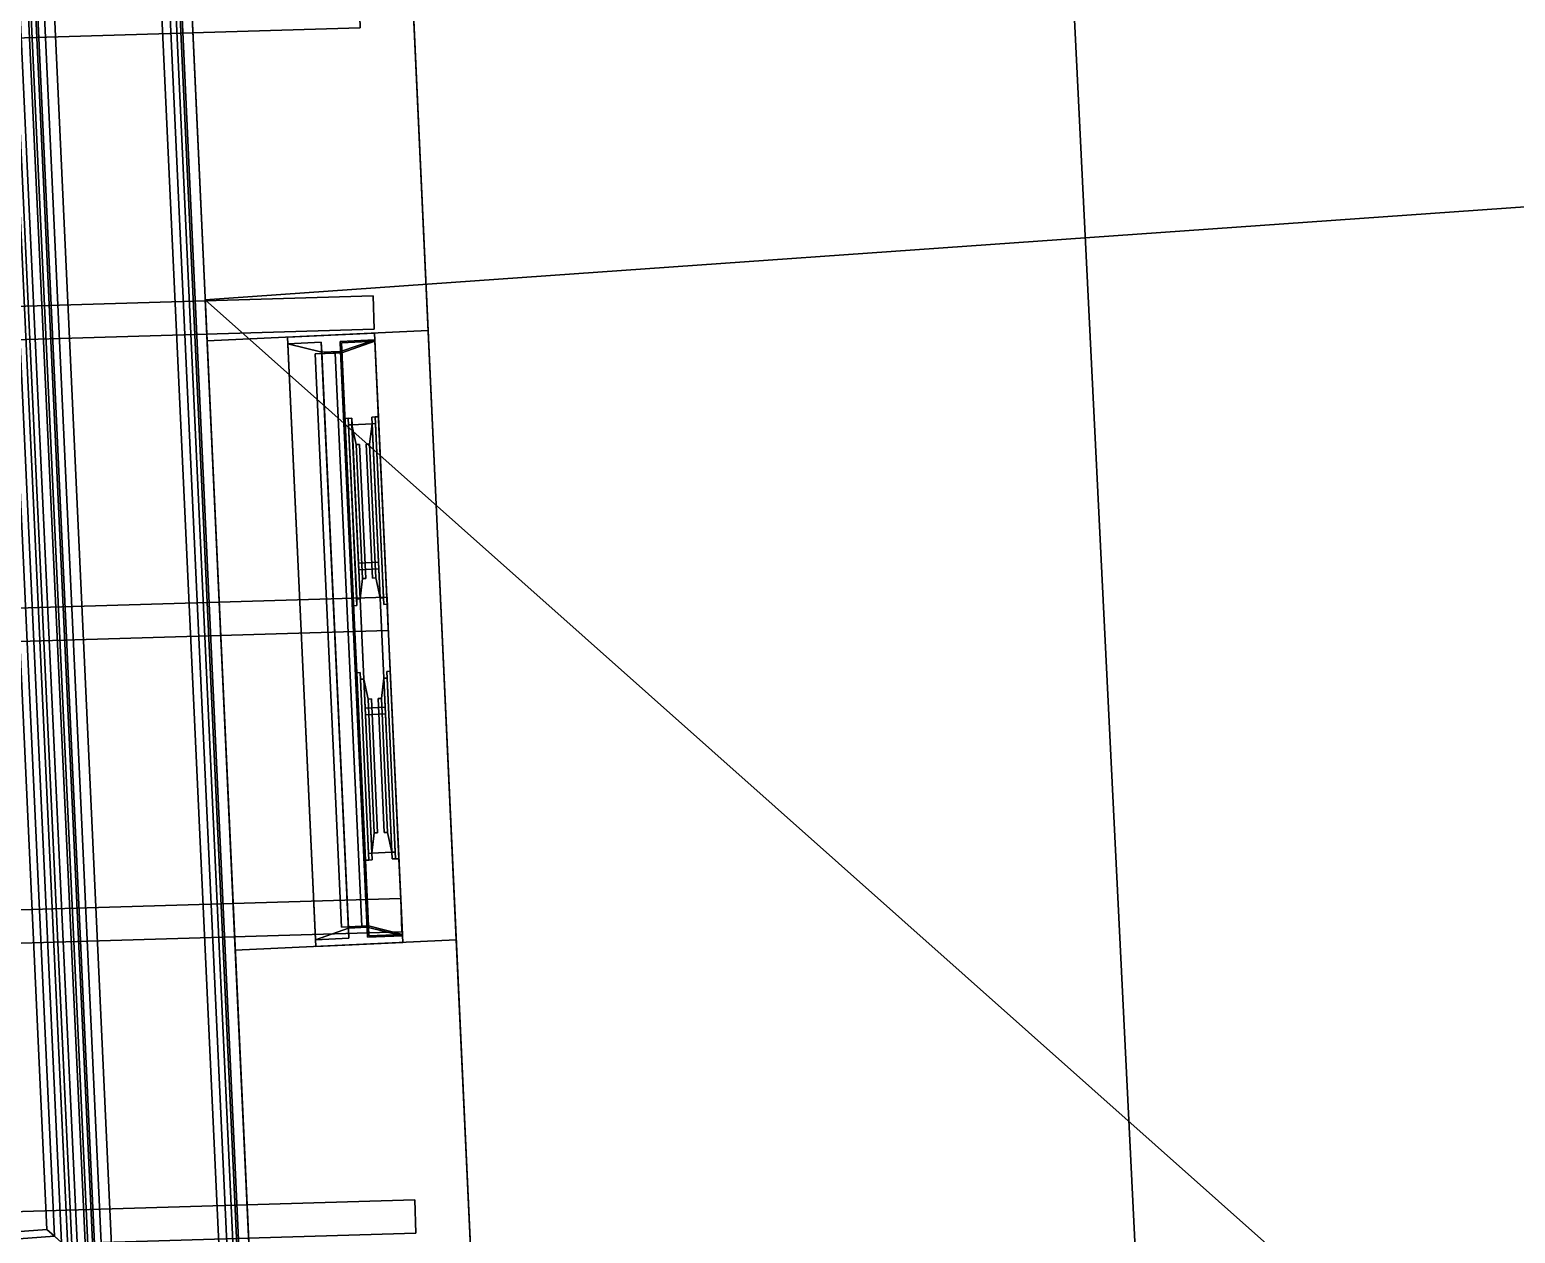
# Model space of a CAD drawing. Extents: x -0.3 to 25, y 0 to 31.3.
# Drawn here: x 16.321 to 18.537, y 4.201 to 5.997 of the extents above; entities that cross this region are included whole.
import ezdxf

# ---------------------------------------------------------------- set-up
doc = ezdxf.new("R2010")
doc.units = 0

# ---------------------------------------------------------------- blocks, each defined once
blk = doc.blocks.new('door_panelled')
mesh = blk.add_polyface()
corners = [(0.125, 0.2, 0.225), (0.125, 0.2, 0.62), (0.012, 0.2, 0.075), (0.125, 0.2, 1.895), (0.125, 0.2, 0.82), (0.125, 0.21, 0.82), (0.125, 0.21, 1.895), (0.012, 0.2, 2.068), (0.125, 0.205, 0.225), (0.125, 0.205, 0.62), (0.135, 0.21, 1.185), (0.135, 0.21, 1.53), (0.135, 0.205, 0.235), (0.135, 0.205, 0.61), (0.135, 0.21, 1.175), (0.135, 0.21, 1.54), (0.135, 0.21, 0.83), (0.135, 0.24, 1.53), (0.135, 0.24, 1.185), (0.125, 0.24, 0.82), (0.125, 0.24, 1.895), (0.135, 0.21, 1.885), (0.125, 0.25, 0.82), (0.125, 0.25, 1.895), (0.135, 0.24, 1.175), (0.012, 0.25, 2.068), (0.012, 0.25, 0.027), (0.125, 0.25, 0.62), (0.125, 0.25, 0.225), (0.125, 0.245, 0.62), (0.125, 0.245, 0.225), (0.135, 0.245, 0.61), (0.135, 0.245, 0.235), (0.01, 0.198, 0.025), (0.025, 0.198, 0.025), (0.01, 0.25, 0.025), (0.01, 0.25, 2.07), (0, 0.25), (0, 0.25, 2.08), (0.01, 0.198, 2.07), (0.025, 0.198, 2.055), (0, 0.12), (0, 0.12, 2.08), (0.01, 0.12, 0.025), (0.01, 0.12, 2.07), (0.01, 0.17, 0.025), (0.01, 0.17, 2.07), (0.025, 0.17, 0.025), (0.025, 0.17, 2.055), (0.012, 0.2, 0.027), (0.027, 0.2, 0.027), (0.027, 0.2, 0.075), (0.027, 0.16, 0.045), (0.027, 0.19, 0.075), (0.027, 0.16, 0.027)]
mesh.append_faces([[corners[k] for k in face] for face in [(0, 1, 2), (3, 4, 5, 6), (7, 2, 1, 4), (8, 9, 1, 0), (3, 7, 4), (6, 5, 10, 11), (12, 13, 9, 8), (14, 10, 5), (15, 6, 11), (16, 14, 5), (17, 18, 19, 20), (21, 6, 15), (20, 19, 22, 23), (18, 24, 19), (22, 25, 23), (26, 25, 22, 27), (28, 27, 29, 30), (28, 26, 27), (30, 29, 31, 32), (33, 34, 35), (36, 35, 37, 38), (39, 40, 34, 33), (35, 36, 39, 33), (38, 37, 41, 42), (41, 43, 44, 42), (45, 46, 44, 43), (47, 48, 46, 45), (45, 43, 47), (40, 48, 47, 34), (26, 2, 7, 25), (26, 49, 2), (49, 26, 50), (2, 49, 50, 51), (51, 50, 52, 53), (54, 52, 50)]])
mesh = blk.add_polyface()
corners = [(0.545, 0.215, 0.265), (0.545, 0.22, 0.265), (0.545, 0.22, 0.58), (0.545, 0.215, 0.58), (0.515, 0.21, 0.61), (0.515, 0.21, 0.235), (0.515, 0.205, 0.61), (0.515, 0.205, 0.235), (0.505, 0.205, 0.62), (0.505, 0.205, 0.225), (0.505, 0.2, 0.62), (0.505, 0.2, 0.225), (0.785, 0.21, 0.82), (0.125, 0.21, 0.82), (0.125, 0.2, 0.82), (0.785, 0.2, 0.82), (0.785, 0.2, 1.895), (0.125, 0.2, 1.895), (0.125, 0.21, 1.895), (0.785, 0.21, 1.895), (0.5583, 0.21, 0.83), (0.5583, 0.21, 1.175), (0.5583, 0.24, 1.175), (0.5583, 0.24, 0.83), (0.785, 0.25, 0.82), (0.125, 0.25, 0.82), (0.125, 0.24, 0.82), (0.785, 0.24, 0.82), (0.505, 0.25, 0.62), (0.405, 0.25, 0.62), (0.5583, 0.24, 1.54), (0.5583, 0.21, 1.54), (0.5583, 0.21, 1.885), (0.5583, 0.24, 1.885), (0.785, 0.24, 1.895), (0.125, 0.24, 1.895), (0.125, 0.25, 1.895), (0.785, 0.25, 1.895), (0.505, 0.25, 0.225), (0.505, 0.245, 0.62), (0.505, 0.245, 0.225), (0.898, 0.25, 0.027), (0.012, 0.25, 0.027), (0.405, 0.25, 0.225), (0.012, 0.25, 2.068), (0.898, 0.25, 2.068), (0.515, 0.245, 0.61), (0.515, 0.245, 0.235), (0.515, 0.24, 0.61), (0.515, 0.24, 0.235), (0.545, 0.235, 0.58), (0.545, 0.235, 0.265), (0.545, 0.23, 0.58), (0.545, 0.23, 0.265), (0.885, 0.198, 0.025), (0.025, 0.198, 0.025), (0.025, 0.17, 0.025), (0.885, 0.17, 0.025), (0.9, 0.25, 0.025), (0.01, 0.25, 0.025), (0.91, 0.25), (0, 0.25), (0.01, 0.198, 2.07), (0.01, 0.25, 2.07), (0.9, 0.25, 2.07), (0.9, 0.198, 2.07), (0.885, 0.198, 2.055), (0.025, 0.198, 2.055), (0, 0.25, 2.08), (0.91, 0.25, 2.08), (0, 0.12, 2.08), (0.91, 0.12, 2.08), (0.01, 0.12, 2.07), (0.9, 0.12, 2.07), (0.01, 0.17, 2.07), (0.9, 0.17, 2.07), (0.91, 0.12), (0, 0.12), (0.9, 0.12, 0.025), (0.01, 0.12, 0.025), (0.885, 0.17, 2.055), (0.025, 0.17, 2.055), (0.898, 0.2, 2.068), (0.012, 0.2, 2.068), (0.883, 0.2, 0.027), (0.027, 0.2, 0.027), (0.027, 0.16, 0.027), (0.883, 0.16, 0.027)]
mesh.append_faces([[corners[k] for k in face] for face in [(0, 1, 2, 3), (0, 3, 4, 5), (5, 4, 6, 7), (8, 9, 7, 6), (9, 8, 10, 11), (12, 13, 14, 15), (16, 17, 18, 19), (20, 21, 22, 23), (24, 25, 26, 27), (28, 29, 25, 24), (30, 31, 32, 33), (34, 35, 36, 37), (38, 28, 39, 40), (38, 41, 42, 43), (44, 45, 37, 36), (46, 47, 40, 39), (47, 46, 48, 49), (49, 48, 50, 51), (50, 52, 53, 51), (54, 55, 56, 57), (55, 54, 58, 59), (58, 60, 61, 59), (62, 63, 64, 65), (65, 66, 67, 62), (63, 68, 69, 64), (70, 71, 69, 68), (71, 70, 72, 73), (73, 72, 74, 75), (76, 77, 61, 60), (77, 76, 78, 79), (80, 75, 74, 81), (80, 81, 67, 66), (82, 45, 44, 83), (42, 41, 84, 85), (86, 85, 84, 87)]])
mesh = blk.add_polyface()
corners = [(0.505, 0.2, 0.225), (0.505, 0.2, 0.62), (0.405, 0.2, 0.62), (0.405, 0.2, 0.225), (0.027, 0.2, 0.075), (0.883, 0.2, 0.075), (0.785, 0.2, 0.82), (0.125, 0.2, 0.82), (0.405, 0.205, 0.62), (0.405, 0.205, 0.225), (0.027, 0.19, 0.075), (0.883, 0.19, 0.075), (0.395, 0.205, 0.61), (0.395, 0.205, 0.235), (0.027, 0.16, 0.045), (0.883, 0.16, 0.045), (0.125, 0.21, 0.82), (0.785, 0.21, 0.82), (0.5583, 0.21, 0.83), (0.3517, 0.21, 0.83), (0.395, 0.21, 0.61), (0.395, 0.21, 0.235), (0.125, 0.2, 1.895), (0.785, 0.2, 1.895), (0.898, 0.2, 2.068), (0.012, 0.2, 2.068), (0.027, 0.16, 0.027), (0.883, 0.16, 0.027), (0.5583, 0.24, 0.83), (0.3517, 0.24, 0.83), (0.365, 0.215, 0.58), (0.365, 0.215, 0.265), (0.785, 0.24, 0.82), (0.125, 0.24, 0.82), (0.785, 0.21, 1.895), (0.125, 0.21, 1.895), (0.3517, 0.21, 1.885), (0.5583, 0.21, 1.885), (0.365, 0.22, 0.58), (0.365, 0.22, 0.265), (0.5583, 0.24, 1.175), (0.5583, 0.21, 1.175), (0.3517, 0.21, 1.175), (0.3517, 0.24, 1.175), (0.5583, 0.24, 1.885), (0.3517, 0.24, 1.885), (0.5583, 0.21, 1.185), (0.3517, 0.21, 1.185), (0.3517, 0.24, 1.185), (0.5583, 0.24, 1.185), (0.3517, 0.21, 1.54), (0.3517, 0.24, 1.54), (0.125, 0.24, 1.895), (0.785, 0.24, 1.895), (0.405, 0.25, 0.225), (0.405, 0.25, 0.62), (0.505, 0.25, 0.62), (0.505, 0.25, 0.225), (0.3517, 0.21, 1.53), (0.3517, 0.24, 1.53), (0.5583, 0.21, 1.54), (0.5583, 0.21, 1.53), (0.5583, 0.24, 1.54), (0.5583, 0.24, 1.53), (0.405, 0.245, 0.225), (0.405, 0.245, 0.62), (0.395, 0.245, 0.235), (0.395, 0.245, 0.61), (0.395, 0.24, 0.235), (0.395, 0.24, 0.61), (0.365, 0.235, 0.265), (0.365, 0.235, 0.58), (0.365, 0.23, 0.58), (0.365, 0.23, 0.265), (0.01, 0.12, 0.025), (0.9, 0.12, 0.025), (0.885, 0.17, 0.025), (0.025, 0.17, 0.025)]
mesh.append_faces([[corners[k] for k in face] for face in [(0, 1, 2, 3), (4, 5, 0, 3), (6, 7, 2, 1), (3, 2, 8, 9), (10, 11, 5, 4), (12, 13, 9, 8), (14, 15, 11, 10), (16, 17, 18, 19), (13, 12, 20, 21), (22, 23, 24, 25), (15, 14, 26, 27), (19, 18, 28, 29), (21, 20, 30, 31), (32, 33, 29, 28), (34, 35, 36, 37), (30, 38, 39, 31), (40, 41, 42, 43), (44, 37, 36, 45), (46, 47, 42, 41), (48, 49, 40, 43), (50, 51, 45, 36), (52, 53, 44, 45), (46, 49, 48, 47), (54, 55, 56, 57), (58, 47, 48, 59), (60, 50, 58, 61), (60, 62, 51, 50), (63, 61, 58, 59), (64, 65, 55, 54), (51, 62, 63, 59), (65, 64, 66, 67), (68, 69, 67, 66), (70, 71, 69, 68), (72, 71, 70, 73), (74, 75, 76, 77)]])
mesh = blk.add_polyface()
corners = [(0.027, 0.2, 0.075), (0.405, 0.2, 0.225), (0.125, 0.2, 0.225), (0.012, 0.2, 0.075), (0.405, 0.2, 0.62), (0.125, 0.2, 0.82), (0.125, 0.2, 0.62), (0.125, 0.205, 0.62), (0.405, 0.205, 0.62), (0.405, 0.205, 0.225), (0.125, 0.205, 0.225), (0.135, 0.205, 0.61), (0.395, 0.205, 0.61), (0.135, 0.205, 0.235), (0.395, 0.205, 0.235), (0.135, 0.21, 0.61), (0.395, 0.21, 0.61), (0.3417, 0.21, 0.83), (0.135, 0.21, 0.83), (0.125, 0.21, 0.82), (0.135, 0.21, 1.53), (0.135, 0.21, 1.185), (0.135, 0.24, 1.185), (0.135, 0.24, 1.53), (0.135, 0.21, 0.235), (0.3417, 0.24, 0.83), (0.135, 0.24, 0.83), (0.3417, 0.21, 1.185), (0.135, 0.21, 1.175), (0.3417, 0.21, 1.175), (0.3417, 0.24, 1.185), (0.3417, 0.24, 1.53), (0.3417, 0.21, 1.53), (0.3417, 0.21, 1.54), (0.135, 0.21, 1.54), (0.165, 0.215, 0.265), (0.165, 0.215, 0.58), (0.125, 0.24, 0.82), (0.3417, 0.24, 1.175), (0.135, 0.24, 1.175), (0.135, 0.24, 1.54), (0.125, 0.24, 1.895), (0.3417, 0.24, 1.54), (0.3417, 0.21, 1.885), (0.125, 0.21, 1.895), (0.135, 0.21, 1.885), (0.135, 0.24, 1.885), (0.165, 0.22, 0.58), (0.165, 0.22, 0.265), (0.405, 0.25, 0.62), (0.125, 0.25, 0.62), (0.125, 0.25, 0.82), (0.3417, 0.24, 1.885), (0.125, 0.25, 0.225), (0.405, 0.25, 0.225), (0.012, 0.25, 0.027), (0.135, 0.245, 0.235), (0.135, 0.245, 0.61), (0.135, 0.24, 0.61), (0.135, 0.24, 0.235), (0.165, 0.235, 0.58), (0.165, 0.235, 0.265), (0.165, 0.23, 0.58), (0.165, 0.23, 0.265)]
mesh.append_faces([[corners[k] for k in face] for face in [(0, 1, 2, 3), (4, 5, 6), (4, 6, 7, 8), (9, 10, 2, 1), (8, 7, 11, 12), (13, 10, 9, 14), (12, 11, 15, 16), (17, 18, 19), (20, 21, 22, 23), (24, 15, 11, 13), (18, 17, 25, 26), (27, 21, 28, 29), (27, 30, 22, 21), (31, 32, 20, 23), (33, 34, 20, 32), (35, 36, 15, 24), (37, 26, 25), (38, 29, 28, 39), (26, 39, 28, 18), (38, 39, 22, 30), (40, 23, 41), (31, 23, 40, 42), (43, 44, 45), (34, 40, 46, 45), (33, 42, 40, 34), (47, 36, 35, 48), (49, 50, 51), (26, 37, 39), (41, 46, 40), (52, 43, 45, 46), (52, 46, 41), (53, 54, 55), (56, 57, 58, 59), (59, 58, 60, 61), (60, 62, 63, 61)]])
mesh = blk.add_polyface()
corners = [(0.3517, 0.21, 0.83), (0.3417, 0.21, 0.83), (0.125, 0.21, 0.82), (0.395, 0.21, 0.235), (0.135, 0.21, 0.235), (0.135, 0.205, 0.235), (0.395, 0.205, 0.235), (0.3517, 0.24, 0.83), (0.3517, 0.24, 1.175), (0.3517, 0.21, 1.175), (0.3417, 0.21, 1.175), (0.395, 0.21, 0.61), (0.135, 0.21, 0.61), (0.165, 0.215, 0.58), (0.365, 0.215, 0.58), (0.365, 0.215, 0.265), (0.165, 0.215, 0.265), (0.125, 0.24, 0.82), (0.3417, 0.24, 0.83), (0.3417, 0.24, 1.175), (0.3517, 0.21, 1.185), (0.3417, 0.21, 1.185), (0.3417, 0.21, 1.885), (0.3517, 0.21, 1.885), (0.125, 0.21, 1.895), (0.165, 0.22, 0.58), (0.365, 0.22, 0.58), (0.365, 0.22, 0.265), (0.165, 0.22, 0.265), (0.3417, 0.24, 1.185), (0.3517, 0.24, 1.185), (0.3417, 0.21, 1.53), (0.3517, 0.21, 1.53), (0.3417, 0.24, 1.53), (0.3517, 0.21, 1.54), (0.3417, 0.21, 1.54), (0.3517, 0.24, 1.53), (0.3417, 0.24, 1.54), (0.3517, 0.24, 1.54), (0.3417, 0.24, 1.885), (0.3517, 0.24, 1.885), (0.125, 0.24, 1.895), (0.405, 0.245, 0.62), (0.125, 0.245, 0.62), (0.125, 0.25, 0.62), (0.405, 0.25, 0.62), (0.405, 0.25, 0.225), (0.125, 0.25, 0.225), (0.125, 0.245, 0.225), (0.405, 0.245, 0.225), (0.135, 0.245, 0.61), (0.395, 0.245, 0.61), (0.135, 0.245, 0.235), (0.395, 0.245, 0.235), (0.395, 0.24, 0.61), (0.135, 0.24, 0.61), (0.135, 0.24, 0.235), (0.395, 0.24, 0.235), (0.365, 0.235, 0.58), (0.165, 0.235, 0.58), (0.165, 0.235, 0.265), (0.365, 0.235, 0.265), (0.365, 0.23, 0.58), (0.165, 0.23, 0.58), (0.165, 0.23, 0.265), (0.365, 0.23, 0.265)]
mesh.append_faces([[corners[k] for k in face] for face in [(0, 1, 2), (3, 4, 5, 6), (7, 8, 9, 0), (0, 9, 10, 1), (11, 12, 13, 14), (15, 16, 4, 3), (17, 18, 7), (18, 19, 8, 7), (10, 9, 20, 21), (1, 10, 19, 18), (22, 23, 24), (14, 13, 25, 26), (27, 26, 25, 28), (27, 28, 16, 15), (8, 19, 29, 30), (31, 21, 20, 32), (33, 29, 21, 31), (31, 32, 34, 35), (23, 22, 35, 34), (36, 30, 29, 33), (36, 33, 37, 38), (37, 35, 22, 39), (38, 37, 39, 40), (40, 39, 41), (42, 43, 44, 45), (46, 47, 48, 49), (50, 43, 42, 51), (52, 53, 49, 48), (54, 55, 50, 51), (53, 52, 56, 57), (58, 59, 55, 54), (57, 56, 60, 61), (62, 63, 59, 58), (61, 60, 64, 65), (64, 63, 62, 65)]])
mesh = blk.add_polyface()
corners = [(0.545, 0.215, 0.265), (0.745, 0.215, 0.265), (0.745, 0.22, 0.265), (0.545, 0.22, 0.265), (0.745, 0.22, 0.58), (0.545, 0.22, 0.58), (0.515, 0.21, 0.235), (0.775, 0.21, 0.235), (0.745, 0.215, 0.58), (0.545, 0.215, 0.58), (0.515, 0.205, 0.235), (0.775, 0.205, 0.235), (0.775, 0.21, 0.61), (0.515, 0.21, 0.61), (0.785, 0.205, 0.225), (0.505, 0.205, 0.225), (0.775, 0.205, 0.61), (0.515, 0.205, 0.61), (0.505, 0.2, 0.225), (0.785, 0.2, 0.225), (0.785, 0.205, 0.62), (0.505, 0.205, 0.62), (0.785, 0.2, 0.62), (0.505, 0.2, 0.62), (0.5683, 0.21, 0.83), (0.5583, 0.21, 0.83), (0.785, 0.21, 0.82), (0.5683, 0.21, 1.175), (0.5583, 0.21, 1.175), (0.5683, 0.24, 0.83), (0.5683, 0.24, 1.175), (0.5683, 0.21, 1.185), (0.5583, 0.21, 1.185), (0.5583, 0.24, 0.83), (0.5583, 0.24, 1.175), (0.785, 0.24, 0.82), (0.5683, 0.21, 1.885), (0.785, 0.21, 1.895), (0.5583, 0.21, 1.885), (0.5583, 0.21, 1.53), (0.5683, 0.21, 1.53), (0.5583, 0.24, 1.185), (0.5683, 0.24, 1.185), (0.5583, 0.21, 1.54), (0.5683, 0.21, 1.54), (0.5683, 0.24, 1.53), (0.5583, 0.24, 1.53), (0.5683, 0.24, 1.54), (0.5583, 0.24, 1.54), (0.5583, 0.24, 1.885), (0.5683, 0.24, 1.885), (0.785, 0.24, 1.895), (0.785, 0.245, 0.62), (0.505, 0.245, 0.62), (0.505, 0.25, 0.62), (0.785, 0.25, 0.62), (0.785, 0.25, 0.225), (0.505, 0.25, 0.225), (0.505, 0.245, 0.225), (0.785, 0.245, 0.225), (0.775, 0.245, 0.61), (0.515, 0.245, 0.61), (0.515, 0.245, 0.235), (0.775, 0.245, 0.235), (0.775, 0.24, 0.61), (0.515, 0.24, 0.61), (0.515, 0.24, 0.235), (0.775, 0.24, 0.235)]
mesh.append_faces([[corners[k] for k in face] for face in [(0, 1, 2, 3), (2, 4, 5, 3), (1, 0, 6, 7), (8, 9, 5, 4), (7, 6, 10, 11), (12, 13, 9, 8), (14, 11, 10, 15), (16, 17, 13, 12), (14, 15, 18, 19), (17, 16, 20, 21), (22, 23, 21, 20), (24, 25, 26), (24, 27, 28, 25), (29, 30, 27, 24), (28, 27, 31, 32), (33, 34, 30, 29), (29, 35, 33), (36, 37, 38), (39, 32, 31, 40), (30, 34, 41, 42), (36, 38, 43, 44), (40, 31, 42, 45), (39, 40, 44, 43), (46, 41, 32, 39), (45, 42, 41, 46), (47, 48, 49, 50), (50, 49, 51), (44, 47, 50, 36), (45, 46, 48, 47), (52, 53, 54, 55), (56, 57, 58, 59), (52, 60, 61, 53), (59, 58, 62, 63), (64, 65, 61, 60), (63, 62, 66, 67)]])
mesh = blk.add_polyface()
corners = [(0.745, 0.215, 0.58), (0.745, 0.22, 0.58), (0.745, 0.22, 0.265), (0.745, 0.215, 0.265), (0.775, 0.21, 0.235), (0.775, 0.21, 0.61), (0.775, 0.205, 0.235), (0.775, 0.205, 0.61), (0.883, 0.2, 0.075), (0.898, 0.2, 0.075), (0.785, 0.2, 0.225), (0.505, 0.2, 0.225), (0.505, 0.2, 0.62), (0.785, 0.2, 0.62), (0.785, 0.2, 0.82), (0.5683, 0.21, 0.83), (0.785, 0.21, 0.82), (0.775, 0.21, 0.83), (0.775, 0.24, 1.53), (0.775, 0.24, 1.185), (0.775, 0.21, 1.185), (0.775, 0.21, 1.53), (0.775, 0.21, 1.175), (0.775, 0.21, 1.54), (0.785, 0.21, 1.895), (0.775, 0.24, 0.83), (0.5683, 0.24, 0.83), (0.5683, 0.24, 1.185), (0.5683, 0.21, 1.185), (0.5683, 0.21, 1.53), (0.5683, 0.24, 1.53), (0.5683, 0.21, 1.175), (0.5683, 0.21, 1.54), (0.5683, 0.24, 1.175), (0.775, 0.24, 1.175), (0.785, 0.24, 0.82), (0.5683, 0.21, 1.885), (0.775, 0.21, 1.885), (0.5683, 0.24, 1.54), (0.775, 0.24, 1.54), (0.775, 0.24, 1.885), (0.505, 0.25, 0.62), (0.785, 0.25, 0.82), (0.785, 0.25, 0.62), (0.5683, 0.24, 1.885), (0.785, 0.24, 1.895), (0.505, 0.25, 0.225), (0.785, 0.25, 0.225), (0.898, 0.25, 0.027), (0.775, 0.24, 0.235), (0.775, 0.24, 0.61), (0.775, 0.245, 0.61), (0.775, 0.245, 0.235), (0.745, 0.235, 0.58), (0.545, 0.235, 0.58), (0.515, 0.24, 0.61), (0.515, 0.24, 0.235), (0.545, 0.235, 0.265), (0.745, 0.235, 0.265), (0.745, 0.23, 0.58), (0.545, 0.23, 0.58), (0.545, 0.23, 0.265), (0.745, 0.23, 0.265)]
mesh.append_faces([[corners[k] for k in face] for face in [(0, 1, 2, 3), (4, 5, 0, 3), (6, 7, 5, 4), (8, 9, 10, 11), (12, 13, 14), (15, 16, 17), (18, 19, 20, 21), (22, 16, 20), (23, 21, 24), (17, 16, 22), (25, 26, 15, 17), (27, 28, 20, 19), (29, 30, 18, 21), (20, 28, 31, 22), (23, 32, 29, 21), (31, 33, 34, 22), (17, 22, 34, 25), (26, 25, 35), (36, 37, 24), (27, 19, 34, 33), (38, 39, 18, 30), (38, 32, 23, 39), (39, 23, 37, 40), (41, 42, 43), (36, 44, 40, 37), (40, 44, 45), (46, 47, 48), (49, 50, 51, 52), (53, 54, 55, 50), (49, 56, 57, 58), (58, 53, 50, 49), (59, 60, 54, 53), (61, 60, 59, 62), (58, 57, 61, 62), (59, 53, 58, 62)]])
mesh = blk.add_polyface()
corners = [(0.785, 0.205, 0.225), (0.785, 0.205, 0.62), (0.775, 0.205, 0.61), (0.775, 0.205, 0.235), (0.785, 0.2, 0.225), (0.785, 0.2, 0.62), (0.898, 0.2, 0.075), (0.898, 0.2, 2.068), (0.785, 0.2, 0.82), (0.785, 0.2, 1.895), (0.785, 0.21, 1.895), (0.785, 0.21, 0.82), (0.775, 0.21, 1.53), (0.775, 0.21, 1.185), (0.785, 0.24, 1.895), (0.785, 0.24, 0.82), (0.775, 0.24, 1.185), (0.775, 0.24, 1.53), (0.775, 0.21, 1.54), (0.775, 0.21, 1.885), (0.785, 0.25, 1.895), (0.785, 0.25, 0.82), (0.775, 0.24, 1.175), (0.775, 0.24, 1.54), (0.775, 0.24, 0.83), (0.898, 0.25, 2.068), (0.775, 0.24, 1.885), (0.898, 0.25, 0.027), (0.785, 0.25, 0.62), (0.785, 0.25, 0.225), (0.785, 0.245, 0.225), (0.785, 0.245, 0.62), (0.775, 0.245, 0.235), (0.775, 0.245, 0.61), (0.9, 0.198, 0.025), (0.9, 0.25, 0.025), (0.885, 0.198, 0.025), (0.9, 0.198, 2.07), (0.9, 0.25, 2.07), (0.885, 0.198, 2.055), (0.91, 0.25, 2.08), (0.91, 0.25), (0.91, 0.12, 2.08), (0.91, 0.12), (0.9, 0.12, 2.07), (0.9, 0.12, 0.025), (0.9, 0.17, 2.07), (0.9, 0.17, 0.025), (0.885, 0.17, 0.025), (0.885, 0.17, 2.055), (0.898, 0.2, 0.027), (0.883, 0.2, 0.027), (0.883, 0.2, 0.075), (0.883, 0.19, 0.075), (0.883, 0.16, 0.045), (0.883, 0.16, 0.027)]
mesh.append_faces([[corners[k] for k in face] for face in [(0, 1, 2, 3), (4, 5, 1, 0), (5, 4, 6), (5, 6, 7, 8), (7, 9, 8), (8, 9, 10, 11), (12, 13, 11, 10), (14, 15, 16, 17), (18, 10, 19), (20, 21, 15, 14), (22, 16, 15), (23, 14, 17), (24, 22, 15), (21, 20, 25), (23, 26, 14), (21, 25, 27, 28), (28, 27, 29), (30, 31, 28, 29), (32, 33, 31, 30), (34, 35, 36), (37, 38, 35, 34), (34, 36, 39, 37), (38, 40, 41, 35), (42, 43, 41, 40), (42, 44, 45, 43), (45, 44, 46, 47), (47, 48, 45), (47, 46, 49, 48), (39, 36, 48, 49), (6, 27, 25, 7), (50, 27, 6), (27, 50, 51), (52, 51, 50, 6), (53, 54, 51, 52), (55, 51, 54)]])

msp = doc.modelspace()

# ---------------------------------------------------------------- block references
at = {"rotation": -87.3530970263047}
msp.add_blockref('door_panelled', (16.586, 5.5323, 3.02), dxfattribs=at)

# ---------------------------------------------------------------- meshes
at = {"color": 250}
mesh = msp.add_polyface(dxfattribs=at)
corners = [(0, 0.0208, 5.89), (0, 0.0208, 6), (0, 6.53, 5.89), (0, 6.53, 6), (0, 10.776, 5.89), (0, 10.776, 6), (0, 16.8933, 5.89), (0, 16.8933, 6), (3.1332, 22.3588, 5.92), (3.1334, 22.3488, 5.89), (3.1391, 22.1188, 5.89), (3.1391, 22.1188, 6), (5.0573, 22.4067, 5.92), (5.0575, 22.3967, 5.89), (5.0633, 22.1668, 5.89), (5.0633, 22.1668, 6), (7.4525, 22.2263, 5.89), (7.4525, 22.2263, 6), (7.4963, 20.021, 5.89), (7.4963, 20.021, 6), (7.5478, 17.421, 5.89), (7.5478, 17.421, 6), (7.6779, 22.462, 5.89), (7.6877, 22.4722, 5.92), (7.7262, 20.0256, 5.89), (7.7362, 20.0258, 5.92), (7.7731, 17.6598, 5.89), (7.7829, 17.6701, 5.92), (8.2351, 17.4472, 5.89), (8.2351, 17.4472, 6), (8.3655, 11.464, 5.89), (8.3655, 11.464, 6), (8.4599, 17.6859, 5.89), (8.4697, 17.6963, 5.92), (8.5903, 11.7064, 5.89), (8.6, 11.717, 5.92), (0, 22.0406, 5.89), (0, 22.0406, 6), (-0.23, 0.0208, 5.89), (-0.23, 6.53, 5.89), (-0.23, 10.776, 5.89), (-0.23, 16.8933, 5.89), (-0.23, 22.265, 5.89), (-0.24, 0.0208, 5.92), (-0.24, 6.53, 5.92), (-0.24, 10.776, 5.92), (-0.24, 16.8933, 5.92), (-0.24, 22.2747, 5.92), (10.2995, 15.3273, 5.92), (10.3098, 15.3178, 5.89), (10.404, 11.8142, 5.92), (10.4143, 11.8048, 5.89), (10.5465, 15.0981, 5.89), (10.5465, 15.0981, 6), (10.6509, 11.5872, 5.89), (10.6509, 11.5872, 6), (11.2083, 9.6659, 5.89), (11.2083, 9.6659, 6), (11.2806, 7.2343, 5.89), (11.2806, 7.2343, 6), (11.3539, 4.7697, 5.89), (11.3539, 4.7697, 6), (11.3907, 3.5354, 5.89), (11.3907, 3.5354, 6), (11.4448, 9.4492, 5.89), (11.4551, 9.4398, 5.92), (11.5105, 7.2411, 5.89), (11.5205, 7.2414, 5.92), (11.5838, 4.7765, 5.89), (11.5938, 4.7768, 5.92), (11.6134, 3.7827, 5.89), (11.6231, 3.7935, 5.92), (13.2843, 3.9176, 5.92), (13.285, 3.9076, 5.89), (13.3022, 3.6782, 5.89), (13.3022, 3.6782, 6), (13.4618, 15.2282, 5.89), (13.4618, 15.2282, 6), (13.6614, 9.8075, 5.89), (13.6614, 9.8075, 6), (13.6831, 15.4683, 5.89), (13.6928, 15.4787, 5.92), (13.8995, 9.5909, 5.89), (13.9098, 9.5814, 5.92), (16.1073, 10.6899, 5.92), (16.1177, 10.6805, 5.89), (16.3029, 6.4581, 5.92), (16.3129, 6.4586, 5.89), (16.358, 10.464, 5.89), (16.358, 10.464, 6), (16.4096, 4.151, 5.92), (16.42, 4.1418, 5.89), (16.5426, 6.4692, 5.89), (16.5426, 6.4692, 6), (16.6601, 3.9291, 5.89), (16.6601, 3.9291, 6), (18.6903, 10.839, 5.92), (18.6909, 10.829, 5.89), (18.7041, 10.5994, 5.89), (18.7041, 10.5994, 6), (24.3733, 11.167, 5.92), (24.3739, 11.157, 5.89), (24.3871, 10.9274, 5.89), (24.3871, 10.9274, 6)]
mesh.append_faces([[corners[k] for k in face] for face in [(100, 103, 101), (1, 43, 38), (101, 103, 102), (1, 38, 0), (102, 103, 99, 98), (101, 102, 98, 97), (100, 101, 97, 96), (103, 100, 96, 99), (98, 99, 89, 88), (97, 98, 88, 85), (96, 97, 85, 84), (99, 96, 84, 89), (88, 89, 93, 92), (85, 88, 92, 87), (84, 85, 87, 86), (89, 84, 86, 93), (92, 93, 95, 94), (87, 92, 94, 91), (86, 87, 91, 90), (93, 86, 90, 95), (94, 95, 75, 74), (91, 94, 74, 73), (90, 91, 73, 72), (95, 90, 72, 75), (74, 75, 63, 62), (73, 74, 62, 70), (72, 73, 70, 71), (75, 72, 71, 63), (62, 63, 61, 60), (70, 62, 60, 68), (71, 70, 68, 69), (63, 71, 69, 61), (60, 61, 59, 58), (68, 60, 58, 66), (69, 68, 66, 67), (61, 69, 67, 59), (58, 59, 57, 56), (66, 58, 56, 64), (67, 66, 64, 65), (59, 67, 65, 57), (56, 57, 79, 78), (64, 56, 78, 82), (65, 64, 82, 83), (57, 65, 83, 79), (78, 79, 77, 76), (82, 78, 76, 80), (83, 82, 80, 81), (79, 83, 81, 77), (76, 77, 53, 52), (80, 76, 52, 49), (81, 80, 49, 48), (77, 81, 48, 53), (52, 53, 55, 54), (49, 52, 54, 51), (48, 49, 51, 50), (53, 48, 50, 55), (54, 55, 31, 30), (51, 54, 30, 34), (50, 51, 34, 35), (55, 50, 35, 31), (30, 31, 29, 28), (34, 30, 28, 32), (35, 34, 32, 33), (31, 35, 33, 29), (28, 29, 21, 20), (32, 28, 20, 26), (33, 32, 26, 27), (29, 33, 27, 21), (20, 21, 19, 18), (26, 20, 18, 24), (27, 26, 24, 25), (21, 27, 25, 19), (18, 19, 17, 16), (24, 18, 16, 22), (25, 24, 22, 23), (19, 25, 23, 17), (16, 17, 15, 14), (22, 16, 14, 13), (23, 22, 13, 12), (17, 23, 12, 15), (14, 15, 11, 10), (13, 14, 10, 9), (12, 13, 9, 8), (15, 12, 8, 11), (10, 11, 37, 36), (9, 10, 36, 42), (8, 9, 42, 47), (11, 8, 47, 37), (36, 37, 7, 6), (42, 36, 6, 41), (47, 42, 41, 46), (37, 47, 46, 7), (6, 7, 5, 4), (41, 6, 4, 40), (46, 41, 40, 45), (7, 46, 45, 5), (4, 5, 3, 2), (40, 4, 2, 39), (45, 40, 39, 44), (5, 45, 44, 3), (2, 3, 1, 0), (39, 2, 0, 38), (44, 39, 38, 43), (3, 44, 43, 1)]], dxfattribs={"color": 250})
at = {"color": 255}
mesh = msp.add_polyface(dxfattribs=at)
corners = [(24.3716, 11.1969, 5.84), (24.3719, 11.1909, 5.83), (18.6889, 10.8629, 5.83), (18.6886, 10.8689, 5.84), (24.371, 11.2059, 5.851), (18.6881, 10.8779, 5.851), (24.3705, 11.2159, 5.857), (18.6875, 10.8879, 5.857), (24.3698, 11.2269, 5.86), (18.6868, 10.8989, 5.86), (24.3698, 11.2269, 5.88), (18.6868, 10.8989, 5.88), (18.7041, 10.5994, 5.89), (18.6909, 10.829, 5.89), (16.1177, 10.6805, 5.89), (16.358, 10.464, 5.89), (18.7041, 10.5994, 5.67), (16.358, 10.464, 5.67), (18.7033, 10.6144, 5.67), (16.3423, 10.4781, 5.67), (18.7031, 10.6173, 5.682), (16.3392, 10.4809, 5.682), (18.7027, 10.6233, 5.691), (16.3329, 10.4866, 5.691), (18.7022, 10.6323, 5.697), (16.3235, 10.495, 5.697), (18.7015, 10.6443, 5.7), (16.311, 10.5063, 5.7), (18.7015, 10.6443, 5.715), (16.311, 10.5063, 5.715), (18.6923, 10.804, 5.715), (16.1438, 10.657, 5.715), (18.6923, 10.804, 5.795), (16.1438, 10.657, 5.795), (18.6915, 10.819, 5.795), (16.1282, 10.6711, 5.795), (18.6915, 10.819, 5.81), (16.1282, 10.6711, 5.81), (18.6907, 10.832, 5.811), (16.1146, 10.6833, 5.811), (18.6901, 10.843, 5.814), (16.1031, 10.6937, 5.814), (18.6894, 10.855, 5.821), (16.0905, 10.705, 5.821), (16.0822, 10.7125, 5.83), (16.0759, 10.7181, 5.84), (16.0665, 10.7266, 5.851), (16.0561, 10.736, 5.857), (16.0446, 10.7464, 5.86), (16.0446, 10.7464, 5.88), (16.5426, 6.4692, 5.89), (16.5426, 6.4692, 5.67), (16.3129, 6.4586, 5.89), (16.42, 4.1418, 5.89), (16.6601, 3.9291, 5.89), (16.6601, 3.9291, 5.67), (16.5277, 6.4685, 5.67), (16.6444, 3.9429, 5.67), (16.5247, 6.4684, 5.682), (16.6413, 3.9457, 5.682), (16.5187, 6.4681, 5.691), (16.635, 3.9513, 5.691), (16.5097, 6.4677, 5.697), (16.6256, 3.9596, 5.697), (16.4977, 6.4671, 5.7), (16.6131, 3.9707, 5.7), (16.4977, 6.4671, 5.715), (16.6131, 3.9707, 5.715), (16.3379, 6.4597, 5.715), (16.4461, 4.1186, 5.715)]
mesh.append_faces([[corners[k] for k in face] for face in [(0, 1, 2, 3), (4, 0, 3, 5), (6, 4, 5, 7), (8, 6, 7, 9), (10, 8, 9, 11), (12, 13, 14, 15), (16, 12, 15, 17), (18, 16, 17, 19), (20, 18, 19, 21), (22, 20, 21, 23), (24, 22, 23, 25), (26, 24, 25, 27), (28, 26, 27, 29), (30, 28, 29, 31), (32, 30, 31, 33), (34, 32, 33, 35), (36, 34, 35, 37), (38, 36, 37, 39), (40, 38, 39, 41), (42, 40, 41, 43), (2, 42, 43, 44), (3, 2, 44, 45), (5, 3, 45, 46), (7, 5, 46, 47), (9, 7, 47, 48), (11, 9, 48, 49), (13, 11, 49, 14), (17, 15, 50, 51), (50, 52, 53, 54), (51, 50, 54, 55), (56, 51, 55, 57), (58, 56, 57, 59), (60, 58, 59, 61), (62, 60, 61, 63), (64, 62, 63, 65), (66, 64, 65, 67), (68, 66, 67, 69)]], dxfattribs={"color": 255})
at = {"color": 250}
mesh = msp.add_polyface(dxfattribs=at)
corners = [(16.358, 10.464, 6), (16.7797, 1.3424, 6), (17.7208, 9.2358, 6.5404), (18.1051, 1.4484, 6.5505), (18.955, 10.6139, 6), (19.4304, 1.5544, 6)]
mesh.append_faces([[corners[k] for k in face] for face in [(1, 5, 3)]], dxfattribs={"color": 85})
mesh.append_faces([[corners[k] for k in face] for face in [(0, 1, 3, 2), (5, 4, 2, 3), (4, 5, 1, 0), (4, 0, 2)]], dxfattribs={"color": 250})
at = {"color": 255}
mesh = msp.add_polyface(dxfattribs=at)
corners = [(16.3423, 10.4781, 5.67), (16.358, 10.464, 5.67), (16.5426, 6.4692, 5.67), (16.5277, 6.4685, 5.67), (16.3392, 10.4809, 5.682), (16.5247, 6.4684, 5.682), (16.3379, 6.4597, 5.795), (16.3379, 6.4597, 5.715), (16.4461, 4.1186, 5.715), (16.4461, 4.1186, 5.795), (16.3229, 6.459, 5.795), (16.4304, 4.1325, 5.795), (16.3229, 6.459, 5.81), (16.4304, 4.1325, 5.81), (16.3099, 6.4584, 5.811), (16.4169, 4.1445, 5.811), (16.2989, 6.4579, 5.814), (16.4054, 4.1547, 5.814), (16.2869, 6.4574, 5.821), (16.3929, 4.1658, 5.821), (16.2789, 6.457, 5.83), (16.3845, 4.1732, 5.83), (16.2729, 6.4567, 5.84), (16.3782, 4.1788, 5.84), (16.2639, 6.4563, 5.851), (16.3688, 4.1871, 5.851), (16.2539, 6.4559, 5.857), (16.3584, 4.1963, 5.857), (16.243, 6.4553, 5.86), (16.3469, 4.2065, 5.86), (16.243, 6.4553, 5.88), (16.3469, 4.2065, 5.88), (16.3129, 6.4586, 5.89), (16.42, 4.1418, 5.89), (16.6601, 3.9291, 5.89), (13.285, 3.9076, 5.89), (13.3022, 3.6782, 5.89), (16.6601, 3.9291, 5.67), (13.3022, 3.6782, 5.67), (16.6444, 3.9429, 5.67), (13.301, 3.6932, 5.67), (16.6413, 3.9457, 5.682), (13.3008, 3.6962, 5.682), (16.635, 3.9513, 5.691), (13.3004, 3.7022, 5.691), (16.6256, 3.9596, 5.697), (13.2997, 3.7111, 5.697), (16.6131, 3.9707, 5.7), (13.2988, 3.7231, 5.7), (16.6131, 3.9707, 5.715), (13.2988, 3.7231, 5.715), (13.2869, 3.8826, 5.715), (13.2869, 3.8826, 5.795), (13.2858, 3.8976, 5.795), (13.2858, 3.8976, 5.81), (13.2848, 3.9106, 5.811), (13.284, 3.9215, 5.814), (13.2831, 3.9335, 5.821), (13.2825, 3.9415, 5.83), (13.2821, 3.9475, 5.84), (13.2814, 3.9564, 5.851), (13.2806, 3.9664, 5.857), (13.2798, 3.9774, 5.86), (13.2798, 3.9774, 5.88)]
mesh.append_faces([[corners[k] for k in face] for face in [(0, 1, 2, 3), (4, 0, 3, 5), (6, 7, 8, 9), (10, 6, 9, 11), (12, 10, 11, 13), (14, 12, 13, 15), (16, 14, 15, 17), (18, 16, 17, 19), (20, 18, 19, 21), (22, 20, 21, 23), (24, 22, 23, 25), (26, 24, 25, 27), (28, 26, 27, 29), (30, 28, 29, 31), (32, 30, 31, 33), (34, 33, 35, 36), (37, 34, 36, 38), (39, 37, 38, 40), (41, 39, 40, 42), (43, 41, 42, 44), (45, 43, 44, 46), (47, 45, 46, 48), (49, 47, 48, 50), (8, 49, 50, 51), (9, 8, 51, 52), (11, 9, 52, 53), (13, 11, 53, 54), (15, 13, 54, 55), (17, 15, 55, 56), (19, 17, 56, 57), (21, 19, 57, 58), (23, 21, 58, 59), (25, 23, 59, 60), (27, 25, 60, 61), (29, 27, 61, 62), (31, 29, 62, 63), (33, 31, 63, 35)]], dxfattribs={"color": 255})
at = {"color": 51}
mesh = msp.add_polyface(dxfattribs=at)
corners = [(11.0334, 9.8261, 2.8), (11.0334, 9.8261, 3), (11.289, 1.2342, 2.8), (11.289, 1.2342, 3), (18.6429, 10.2653, 2.8), (18.6429, 10.2653, 3), (19.084, 1.8578, 2.8), (19.084, 1.8578, 3)]
mesh.append_faces([[corners[k] for k in face] for face in [(3, 7, 5, 1), (0, 4, 6, 2), (2, 6, 7, 3), (6, 4, 5, 7), (4, 0, 1, 5), (0, 2, 3, 1)]], dxfattribs={"color": 51})
at = {"color": 119}
mesh = msp.add_polyface(dxfattribs=at)
corners = [(11.0334, 9.8261), (11.0334, 9.8261, 0.02), (11.289, 1.2342), (11.289, 1.2342, 0.02), (18.6429, 10.2653), (18.6429, 10.2653, 0.02), (19.084, 1.8578), (19.084, 1.8578, 0.02)]
mesh.append_faces([[corners[k] for k in face] for face in [(3, 7, 5, 1), (0, 4, 6, 2), (2, 6, 7, 3), (6, 4, 5, 7), (4, 0, 1, 5), (0, 2, 3, 1)]], dxfattribs={"color": 119})
at = {"color": 33}
mesh = msp.add_polyface(dxfattribs=at)
corners = [(10.9504, 9.9265, 5.5), (10.9504, 9.9265, 5.6), (10.9519, 9.8765, 5.5), (10.9519, 9.8765, 5.6), (10.9638, 9.4767, 5.5), (10.9638, 9.4767, 5.6), (10.9653, 9.4267, 5.5), (10.9653, 9.4267, 5.6), (10.9772, 9.0269, 5.5), (10.9772, 9.0269, 5.6), (10.9787, 8.9769, 5.5), (10.9787, 8.9769, 5.6), (10.9906, 8.5771, 5.5), (10.9906, 8.5771, 5.6), (10.992, 8.5271, 5.5), (10.992, 8.5271, 5.6), (11.0039, 8.1273, 5.5), (11.0039, 8.1273, 5.6), (11.0054, 8.0773, 5.5), (11.0054, 8.0773, 5.6), (11.0173, 7.6775, 5.5), (11.0173, 7.6775, 5.6), (11.0188, 7.6275, 5.5), (11.0188, 7.6275, 5.6), (11.0307, 7.2277, 5.5), (11.0307, 7.2277, 5.6), (11.0322, 7.1777, 5.5), (11.0322, 7.1777, 5.6), (11.0441, 6.7779, 5.5), (11.0441, 6.7779, 5.6), (11.0456, 6.7279, 5.5), (11.0456, 6.7279, 5.6), (11.0575, 6.3281, 5.5), (11.0575, 6.3281, 5.6), (11.059, 6.2781, 5.5), (11.059, 6.2781, 5.6), (11.0708, 5.8783, 5.5), (11.0708, 5.8783, 5.6), (11.0723, 5.8283, 5.5), (11.0723, 5.8283, 5.6), (11.0842, 5.4285, 5.5), (11.0842, 5.4285, 5.6), (11.0857, 5.3785, 5.5), (11.0857, 5.3785, 5.6), (11.0976, 4.9787, 5.5), (11.0976, 4.9787, 5.6), (11.0991, 4.9287, 5.5), (11.0991, 4.9287, 5.6), (11.111, 4.5289, 5.5), (11.111, 4.5289, 5.6), (11.1125, 4.4789, 5.5), (11.1125, 4.4789, 5.6), (11.1244, 4.0791, 5.5), (11.1244, 4.0791, 5.6), (11.1259, 4.0291, 5.5), (11.1259, 4.0291, 5.6), (11.1378, 3.6293, 5.5), (11.1378, 3.6293, 5.6), (11.1392, 3.5793, 5.5), (11.1392, 3.5793, 5.6), (16.6257, 10.0953, 5.5), (16.6257, 10.0953, 5.6), (16.6272, 10.0453, 5.5), (16.6272, 10.0453, 5.6), (16.6465, 9.6457, 5.5), (16.6465, 9.6457, 5.6), (16.648, 9.5958, 5.5), (16.648, 9.5958, 5.6), (16.6672, 9.1962, 5.5), (16.6672, 9.1962, 5.6), (16.6687, 9.1462, 5.5), (16.6687, 9.1462, 5.6), (16.688, 8.7466, 5.5), (16.688, 8.7466, 5.6), (16.6895, 8.6966, 5.5), (16.6895, 8.6966, 5.6), (16.7088, 8.297, 5.5), (16.7088, 8.297, 5.6), (16.7103, 8.247, 5.5), (16.7103, 8.247, 5.6), (16.7296, 7.8474, 5.5), (16.7296, 7.8474, 5.6), (16.7311, 7.7974, 5.5), (16.7311, 7.7974, 5.6), (16.7504, 7.3978, 5.5), (16.7504, 7.3978, 5.6), (16.7519, 7.3479, 5.5), (16.7519, 7.3479, 5.6), (16.7712, 6.9483, 5.5), (16.7712, 6.9483, 5.6), (16.7727, 6.8983, 5.5), (16.7727, 6.8983, 5.6), (16.792, 6.4987, 5.5), (16.792, 6.4987, 5.6), (16.7934, 6.4487, 5.5), (16.7934, 6.4487, 5.6), (16.8127, 6.0491, 5.5), (16.8127, 6.0491, 5.6), (16.8142, 5.9991, 5.5), (16.8142, 5.9991, 5.6), (16.8335, 5.5995, 5.5), (16.8335, 5.5995, 5.6), (16.835, 5.5495, 5.5), (16.835, 5.5495, 5.6), (16.8543, 5.1499, 5.5), (16.8543, 5.1499, 5.6), (16.8558, 5.1, 5.5), (16.8558, 5.1, 5.6), (16.8751, 4.7004, 5.5), (16.8751, 4.7004, 5.6), (16.8766, 4.6504, 5.5), (16.8766, 4.6504, 5.6), (16.8959, 4.2508, 5.5), (16.8959, 4.2508, 5.6), (16.8974, 4.2008, 5.5), (16.8974, 4.2008, 5.6), (16.9167, 3.8012, 5.5), (16.9167, 3.8012, 5.6), (16.9181, 3.7512, 5.5), (16.9181, 3.7512, 5.6)]
mesh.append_faces([[corners[k] for k in face] for face in [(1, 3, 63, 61), (60, 62, 2, 0), (0, 2, 3, 1), (2, 62, 63, 3), (62, 60, 61, 63), (60, 0, 1, 61), (5, 7, 67, 65), (64, 66, 6, 4), (4, 6, 7, 5), (6, 66, 67, 7), (66, 64, 65, 67), (64, 4, 5, 65), (9, 11, 71, 69), (68, 70, 10, 8), (8, 10, 11, 9), (10, 70, 71, 11), (70, 68, 69, 71), (68, 8, 9, 69), (13, 15, 75, 73), (72, 74, 14, 12), (12, 14, 15, 13), (14, 74, 75, 15), (74, 72, 73, 75), (72, 12, 13, 73), (17, 19, 79, 77), (76, 78, 18, 16), (16, 18, 19, 17), (18, 78, 79, 19), (78, 76, 77, 79), (76, 16, 17, 77), (21, 23, 83, 81), (80, 82, 22, 20), (20, 22, 23, 21), (22, 82, 83, 23), (82, 80, 81, 83), (80, 20, 21, 81), (25, 27, 87, 85), (84, 86, 26, 24), (24, 26, 27, 25), (26, 86, 87, 27), (86, 84, 85, 87), (84, 24, 25, 85), (29, 31, 91, 89), (88, 90, 30, 28), (28, 30, 31, 29), (30, 90, 91, 31), (90, 88, 89, 91), (88, 28, 29, 89), (33, 35, 95, 93), (92, 94, 34, 32), (32, 34, 35, 33), (34, 94, 95, 35), (94, 92, 93, 95), (92, 32, 33, 93), (37, 39, 99, 97), (96, 98, 38, 36), (36, 38, 39, 37), (38, 98, 99, 39), (98, 96, 97, 99), (96, 36, 37, 97), (41, 43, 103, 101), (100, 102, 42, 40), (40, 42, 43, 41), (42, 102, 103, 43), (102, 100, 101, 103), (100, 40, 41, 101), (45, 47, 107, 105), (104, 106, 46, 44), (44, 46, 47, 45), (46, 106, 107, 47), (106, 104, 105, 107), (104, 44, 45, 105), (49, 51, 111, 109), (108, 110, 50, 48), (48, 50, 51, 49), (50, 110, 111, 51), (110, 108, 109, 111), (108, 48, 49, 109), (53, 55, 115, 113), (112, 114, 54, 52), (52, 54, 55, 53), (54, 114, 115, 55), (114, 112, 113, 115), (112, 52, 53, 113), (57, 59, 119, 117), (116, 118, 58, 56), (56, 58, 59, 57), (58, 118, 119, 59), (118, 116, 117, 119), (116, 56, 57, 117)]], dxfattribs={"color": 33})
at = {"color": 51}
mesh = msp.add_polyface(dxfattribs=at)
corners = [(16.8759, 6.4062, 5.8), (16.8759, 6.4062, 6), (17.0935, 1.6985, 5.8), (17.0935, 1.6985, 6), (18.8384, 6.5388, 5.8), (18.8384, 6.5388, 6), (19.084, 1.8578, 5.8), (19.084, 1.8578, 6)]
mesh.append_faces([[corners[k] for k in face] for face in [(7, 5, 1, 3), (2, 0, 4, 6), (6, 4, 5, 7), (4, 0, 1, 5), (0, 2, 3, 1), (2, 6, 7, 3)]], dxfattribs={"color": 51})
at = {"color": 119}
mesh = msp.add_polyface(dxfattribs=at)
corners = [(16.8759, 6.4062, 3), (16.8759, 6.4062, 3.02), (17.0935, 1.6985, 3), (17.0935, 1.6985, 3.02), (18.8384, 6.5388, 3), (18.8384, 6.5388, 3.02), (19.084, 1.8578, 3), (19.084, 1.8578, 3.02)]
mesh.append_faces([[corners[k] for k in face] for face in [(7, 5, 1, 3), (2, 0, 4, 6), (6, 4, 5, 7), (4, 0, 1, 5), (0, 2, 3, 1), (2, 6, 7, 3)]], dxfattribs={"color": 119})
at = {"color": 85}
mesh = msp.add_polyface(dxfattribs=at)
corners = [(16.5426, 6.4692, 3), (16.5426, 6.4692, 6), (16.586, 5.5323, 3), (16.586, 5.5323, 6), (16.8723, 6.4844, 3), (16.8723, 6.4844, 6), (16.9156, 5.5475, 3), (16.9156, 5.5475, 6)]
mesh.append_faces([[corners[k] for k in face] for face in [(1, 3, 7, 5), (4, 6, 2, 0), (0, 2, 3, 1), (2, 6, 7, 3), (6, 4, 5, 7), (4, 0, 1, 5)]], dxfattribs={"color": 85})
at = {"color": 250}
mesh = msp.add_polyface(dxfattribs=at)
corners = [(16.5831, 5.5936, 6), (16.7797, 1.3424, 6), (19.4171, 3.072, 7.1244), (19.4979, 1.5598, 7.1289), (21.9607, 5.9724, 6), (22.2152, 1.7772, 6)]
mesh.append_faces([[corners[k] for k in face] for face in [(1, 5, 3)]], dxfattribs={"color": 85})
mesh.append_faces([[corners[k] for k in face] for face in [(0, 1, 3, 2), (5, 4, 2, 3), (4, 5, 1, 0), (4, 0, 2)]], dxfattribs={"color": 250})
at = {"color": 85}
mesh = msp.add_polyface(dxfattribs=at)
corners = [(16.586, 5.5323, 3), (16.586, 5.5323, 3.02), (16.628, 4.6232, 3), (16.628, 4.6232, 3.02), (16.9156, 5.5475, 3), (16.9156, 5.5475, 3.02), (16.9576, 4.6385, 3), (16.9576, 4.6385, 3.02)]
mesh.append_faces([[corners[k] for k in face] for face in [(1, 3, 7, 5), (4, 6, 2, 0), (0, 2, 3, 1), (2, 6, 7, 3), (6, 4, 5, 7), (4, 0, 1, 5)]], dxfattribs={"color": 85})
mesh = msp.add_polyface(dxfattribs=at)
corners = [(16.586, 5.5323, 5.1), (16.586, 5.5323, 6), (16.628, 4.6232, 5.1), (16.628, 4.6232, 6), (16.9156, 5.5475, 5.1), (16.9156, 5.5475, 6), (16.9576, 4.6385, 5.1), (16.9576, 4.6385, 6)]
mesh.append_faces([[corners[k] for k in face] for face in [(1, 3, 7, 5), (4, 6, 2, 0), (0, 2, 3, 1), (2, 6, 7, 3), (6, 4, 5, 7), (4, 0, 1, 5)]], dxfattribs={"color": 85})
mesh = msp.add_polyface(dxfattribs=at)
corners = [(16.628, 4.6232, 3), (16.628, 4.6232, 6), (16.6601, 3.9291, 3), (16.6601, 3.9291, 6), (16.9576, 4.6385, 3), (16.9576, 4.6385, 6), (17.0045, 3.6239, 3), (17.0045, 3.6239, 6)]
mesh.append_faces([[corners[k] for k in face] for face in [(1, 3, 7, 5), (4, 6, 2, 0), (0, 2, 3, 1), (2, 6, 7, 3), (6, 4, 5, 7), (4, 0, 1, 5)]], dxfattribs={"color": 85})
at = {"color": 250}
mesh = msp.add_polyface(dxfattribs=at)
corners = [(8.5217, 3.3211, 6), (8.5826, 0.6866, 6), (11.1964, 0.8957, 7.0844), (19.6496, 1.572, 7.0659), (22.0602, 4.3325, 6), (22.2152, 1.7772, 6)]
mesh.append_faces([[corners[k] for k in face] for face in [(2, 1, 5, 3)]], dxfattribs={"color": 85})
mesh.append_faces([[corners[k] for k in face] for face in [(4, 0, 2, 3), (5, 1, 0, 4), (3, 5, 4), (2, 0, 1)]], dxfattribs={"color": 250})

doc.saveas('drawing.dxf')
